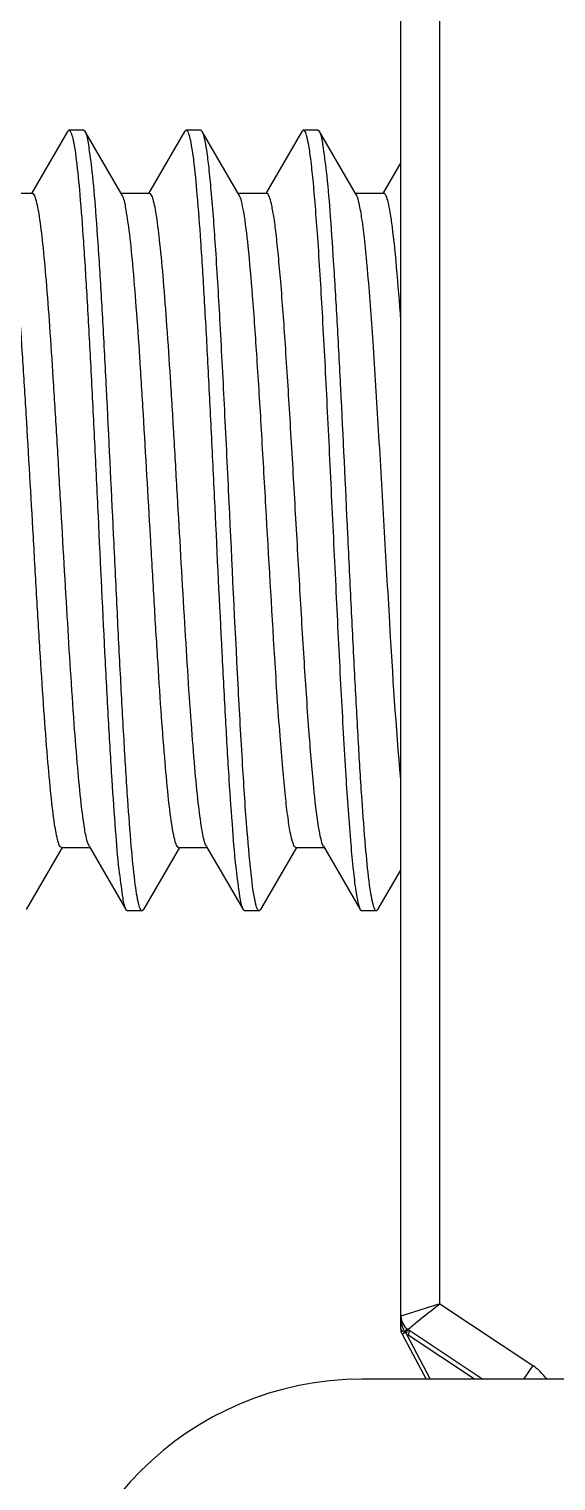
# Model space of a CAD drawing. Extents: x 4995099 to 5303443, y 4627657 to 4889583.
# Drawn here: x 5050348.4 to 5050423.5, y 4765262.2 to 4765469.1 of the extents above; entities that cross this region are included whole.
import ezdxf

# ---------------------------------------------------------------- set-up
doc = ezdxf.new("R2010")
doc.units = 0
doc.header["$LTSCALE"] = 1000
doc.header["$MEASUREMENT"] = 0
doc.layers.get('0').update_dxf_attribs({"color": 4, "linetype": 'CONTINUOUS'})

msp = doc.modelspace()

# ---------------------------------------------------------------- linework, layer by layer
at = {"linetype": 'Continuous'}
for p, q in [((5050401.39, 4765283.88), (5050401.39, 4765512.39)), ((5050406.95, 4765287.45), (5050406.95, 4765510.61)), ((5050353.9, 4765454.45), (5050348.79, 4765445.63)), ((5050353.9, 4765454.45), (5050354.12, 4765454.64)), ((5050356.21, 4765454.64), (5050354.12, 4765454.64)), ((5050356.21, 4765454.64), (5050354.12, 4765454.64)), ((5050354.12, 4765454.64), (5050354.15, 4765454.63)), ((5050356.43, 4765454.45), (5050356.21, 4765454.64)), ((5050361.69, 4765445.4), (5050356.43, 4765454.45)), ((5050370.58, 4765454.45), (5050365.47, 4765445.63)), ((5050370.58, 4765454.45), (5050370.8, 4765454.64)), ((5050372.89, 4765454.64), (5050370.8, 4765454.64)), ((5050372.89, 4765454.64), (5050370.8, 4765454.64)), ((5050370.8, 4765454.64), (5050370.83, 4765454.63)), ((5050373.11, 4765454.45), (5050372.89, 4765454.64)), ((5050378.37, 4765445.4), (5050373.11, 4765454.45)), ((5050387.26, 4765454.45), (5050382.15, 4765445.63)), ((5050387.26, 4765454.45), (5050387.48, 4765454.64)), ((5050389.57, 4765454.64), (5050387.48, 4765454.64)), ((5050389.57, 4765454.64), (5050387.48, 4765454.64)), ((5050387.48, 4765454.64), (5050387.51, 4765454.63)), ((5050389.79, 4765454.45), (5050389.57, 4765454.64)), ((5050395.05, 4765445.4), (5050389.79, 4765454.45)), ((5050401.39, 4765450.03), (5050398.83, 4765445.63)), ((5050348.92, 4765445.63), (5050344.88, 4765445.63)), ((5050365.6, 4765445.63), (5050361.56, 4765445.63)), ((5050382.28, 4765445.63), (5050378.24, 4765445.63)), ((5050398.96, 4765445.63), (5050394.92, 4765445.63)), ((5050348.08, 4765343.61), (5050353.22, 4765352.43)), ((5050353.09, 4765352.43), (5050357.13, 4765352.43)), ((5050357, 4765352.65), (5050356.85, 4765352.97)), ((5050357, 4765352.65), (5050362.24, 4765343.61)), ((5050364.77, 4765343.61), (5050369.9, 4765352.43)), ((5050369.77, 4765352.43), (5050373.81, 4765352.43)), ((5050373.68, 4765352.65), (5050373.53, 4765352.98)), ((5050373.68, 4765352.65), (5050378.92, 4765343.61)), ((5050381.45, 4765343.61), (5050386.58, 4765352.43)), ((5050386.45, 4765352.43), (5050390.49, 4765352.43)), ((5050390.36, 4765352.65), (5050395.61, 4765343.61)), ((5050398.13, 4765343.61), (5050401.39, 4765349.2)), ((5050362.24, 4765343.61), (5050362.46, 4765343.42)), ((5050364.55, 4765343.42), (5050362.46, 4765343.42)), ((5050364.55, 4765343.42), (5050362.46, 4765343.42)), ((5050364.55, 4765343.42), (5050364.52, 4765343.42)), ((5050364.77, 4765343.61), (5050364.55, 4765343.42)), ((5050378.92, 4765343.61), (5050379.14, 4765343.42)), ((5050381.23, 4765343.42), (5050379.14, 4765343.42)), ((5050381.23, 4765343.42), (5050379.14, 4765343.42)), ((5050381.45, 4765343.61), (5050381.23, 4765343.42)), ((5050395.61, 4765343.61), (5050395.82, 4765343.42)), ((5050397.91, 4765343.42), (5050395.82, 4765343.42)), ((5050397.91, 4765343.42), (5050395.82, 4765343.42)), ((5050397.91, 4765343.42), (5050397.88, 4765343.42)), ((5050398.13, 4765343.61), (5050397.91, 4765343.42)), ((5050406.95, 4765287.45), (5050401.39, 4765285.66)), ((5050406.95, 4765287.45), (5050420.16, 4765278.64)), ((5050401.58, 4765283.1), (5050402.02, 4765283.33)), ((5050401.58, 4765283.1), (5050404.97, 4765276.69)), ((5050401.74, 4765283.47), (5050401.84, 4765283.43)), ((5050401.84, 4765283.43), (5050401.98, 4765283.37)), ((5050402.1, 4765283.67), (5050401.98, 4765283.37)), ((5050402.02, 4765283.33), (5050401.98, 4765283.37)), ((5050402.15, 4765283.64), (5050402.02, 4765283.33)), ((5050402.14, 4765283.19), (5050402.02, 4765283.33)), ((5050402.26, 4765283.52), (5050402.14, 4765283.19)), ((5050402.14, 4765283.19), (5050405.58, 4765276.69)), ((5050402.38, 4765283.81), (5050413.06, 4765276.69)), ((5050402.53, 4765283.34), (5050402.45, 4765282.96)), ((5050411.86, 4765276.69), (5050402.45, 4765282.96)), ((5050420.16, 4765278.64), (5050418.86, 4765276.69)), ((5050429.19, 4765276.69), (5050395.83, 4765276.69))]:
    msp.add_line(p, q, dxfattribs=at)
for centre, radius, start, end in [((5050403.61, 4765285.66), 2.22, 180, 236.3099), ((5050402.19, 4765284.39), 1.02, 235.7183, 238.8208), ((5050402.3, 4765284.58), 1.24, 238.8616, 242.9131), ((5050405.25, 4765285.34), 3.82, 200.3577, 204.6837), ((5050404.9, 4765285.18), 3.43, 204.7071, 208.0118), ((5050404.64, 4765285.04), 3.14, 208.005, 212.0404), ((5050404.6, 4765286.18), 3.88, 230.5794, 236.3228), ((5050415.84, 4765272.16), 7.79, 35.8765, 56.3099), ((5050395.83, 4765232.2), 44.49, 90, 180)]:
    msp.add_arc(centre, radius, start, end, dxfattribs=at)
for points, knots in [([(5050354.15, 4765454.63), (5050354.28, 4765454.6), (5050354.49, 4765454.15), (5050354.7, 4765453.37), (5050354.95, 4765452.03), (5050355.31, 4765449.37), (5050355.73, 4765444.89), (5050356.22, 4765438.34), (5050356.71, 4765430.36), (5050357.2, 4765421.25), (5050357.7, 4765411.34), (5050358.36, 4765397.56), (5050359, 4765383.94), (5050359.68, 4765370.97), (5050360.17, 4765362.53), (5050360.67, 4765355.43), (5050361.11, 4765349.86), (5050361.64, 4765346.14), (5050361.92, 4765344.17), (5050362.24, 4765343.61)], [0, 0, 0, 0, 0.003611, 0.011258, 0.023209, 0.039422, 0.084107, 0.143792, 0.216356, 0.299194, 0.389317, 0.483473, 0.670291, 0.756211, 0.832929, 0.897688, 0.948175, 0.982622, 1, 1, 1, 1]), ([(5050364.52, 4765343.42), (5050364.39, 4765343.45), (5050364.18, 4765343.9), (5050363.97, 4765344.68), (5050363.72, 4765346.02), (5050363.36, 4765348.68), (5050362.93, 4765353.16), (5050362.45, 4765359.71), (5050361.96, 4765367.69), (5050361.46, 4765376.8), (5050360.97, 4765386.72), (5050360.31, 4765400.5), (5050359.66, 4765414.12), (5050358.98, 4765427.09), (5050358.49, 4765435.53), (5050357.99, 4765442.64), (5050357.55, 4765448.2), (5050357.02, 4765451.92), (5050356.75, 4765453.89), (5050356.43, 4765454.45)], [0, 0, 0, 0, 0.003604, 0.011244, 0.023189, 0.039398, 0.084082, 0.143773, 0.216344, 0.299191, 0.38933, 0.483504, 0.670341, 0.756264, 0.832985, 0.897741, 0.948217, 0.982646, 1, 1, 1, 1]), ([(5050370.83, 4765454.63), (5050370.96, 4765454.6), (5050371.17, 4765454.15), (5050371.38, 4765453.37), (5050371.63, 4765452.03), (5050371.99, 4765449.37), (5050372.42, 4765444.89), (5050372.9, 4765438.34), (5050373.39, 4765430.36), (5050373.89, 4765421.25), (5050374.38, 4765411.34), (5050375.04, 4765397.56), (5050375.69, 4765383.94), (5050376.37, 4765370.97), (5050376.85, 4765362.53), (5050377.36, 4765355.43), (5050377.8, 4765349.86), (5050378.33, 4765346.14), (5050378.6, 4765344.17), (5050378.92, 4765343.61)], [0, 0, 0, 0, 0.003611, 0.011257, 0.023207, 0.039418, 0.084101, 0.143787, 0.21635, 0.299185, 0.389306, 0.483463, 0.670281, 0.756199, 0.832917, 0.897679, 0.948171, 0.982621, 1, 1, 1, 1]), ([(5050378.21, 4765375.67), (5050377.76, 4765384.33), (5050377.14, 4765397.36), (5050376.32, 4765414.48), (5050375.7, 4765426.49), (5050375.09, 4765436.91), (5050374.56, 4765444.34), (5050374.1, 4765449.04), (5050373.8, 4765451.53), (5050373.5, 4765453.25), (5050373.28, 4765454.16), (5050373.11, 4765454.45)], [0, 0, 0, 0, 0.329141, 0.495694, 0.6508, 0.785583, 0.892349, 0.93326, 0.965064, 0.987355, 1, 1, 1, 1]), ([(5050387.51, 4765454.63), (5050387.71, 4765454.59), (5050387.95, 4765453.79), (5050388.25, 4765452.55), (5050388.55, 4765450.28), (5050388.87, 4765447.33), (5050389.19, 4765443.59), (5050389.66, 4765437.31), (5050390.21, 4765428.1), (5050390.85, 4765415.84), (5050391.49, 4765402.55), (5050392.13, 4765389.04), (5050392.57, 4765380.06), (5050392.8, 4765375.67)], [0, 0, 0, 0, 0.007665, 0.025364, 0.053379, 0.091388, 0.138842, 0.195022, 0.330009, 0.488072, 0.659495, 0.833705, 1, 1, 1, 1]), ([(5050397.88, 4765343.42), (5050397.75, 4765343.45), (5050397.55, 4765343.9), (5050397.33, 4765344.68), (5050397.09, 4765346.02), (5050396.72, 4765348.68), (5050396.3, 4765353.16), (5050395.81, 4765359.71), (5050395.32, 4765367.69), (5050394.83, 4765376.8), (5050394.33, 4765386.72), (5050393.67, 4765400.5), (5050393.03, 4765414.12), (5050392.35, 4765427.09), (5050391.86, 4765435.53), (5050391.36, 4765442.64), (5050390.92, 4765448.2), (5050390.39, 4765451.92), (5050390.11, 4765453.89), (5050389.79, 4765454.45)], [0, 0, 0, 0, 0.003605, 0.011247, 0.023192, 0.039401, 0.084084, 0.143773, 0.216344, 0.299192, 0.389326, 0.483496, 0.670337, 0.756261, 0.832979, 0.897736, 0.948215, 0.982646, 1, 1, 1, 1]), ([(5050353.09, 4765352.43), (5050352.98, 4765352.43), (5050352.73, 4765352.75), (5050352.4, 4765353.83), (5050351.96, 4765356.29), (5050351.51, 4765360.27), (5050351.02, 4765365.68), (5050350.53, 4765372.29), (5050350.03, 4765379.86), (5050349.54, 4765388.12), (5050348.88, 4765399.64), (5050348.24, 4765411.06), (5050347.56, 4765421.97), (5050347.07, 4765429.11), (5050346.57, 4765435.15), (5050346.12, 4765439.92), (5050345.61, 4765443.17), (5050345.3, 4765444.89), (5050345.01, 4765445.4)], [0, 0, 0, 0, 0.003516, 0.010771, 0.037949, 0.081609, 0.140308, 0.211978, 0.294061, 0.383613, 0.477416, 0.664254, 0.750571, 0.827952, 0.893624, 0.945254, 0.981055, 1, 1, 1, 1]), ([(5050356.85, 4765352.97), (5050356.6, 4765353.64), (5050356.26, 4765355.58), (5050355.78, 4765359.18), (5050355.32, 4765364.18), (5050354.63, 4765373.06), (5050353.83, 4765385.99), (5050353.05, 4765399.69), (5050352.4, 4765411), (5050351.91, 4765419.06), (5050351.43, 4765426.41), (5050350.95, 4765432.81), (5050350.47, 4765438.06), (5050350.02, 4765441.9), (5050349.59, 4765444.28), (5050349.26, 4765445.32), (5050349.02, 4765445.63), (5050348.92, 4765445.63)], [0, 0, 0, 0, 0.023312, 0.06278, 0.117199, 0.184734, 0.349474, 0.534403, 0.626505, 0.71409, 0.794123, 0.863837, 0.92083, 0.96317, 0.989516, 0.99656, 1, 1, 1, 1]), ([(5050369.77, 4765352.43), (5050369.66, 4765352.43), (5050369.42, 4765352.75), (5050369.09, 4765353.83), (5050368.64, 4765356.29), (5050368.19, 4765360.27), (5050367.7, 4765365.68), (5050367.21, 4765372.29), (5050366.72, 4765379.86), (5050366.22, 4765388.12), (5050365.56, 4765399.64), (5050364.92, 4765411.06), (5050364.24, 4765421.97), (5050363.75, 4765429.11), (5050363.26, 4765435.15), (5050362.8, 4765439.92), (5050362.29, 4765443.17), (5050361.99, 4765444.89), (5050361.69, 4765445.4)], [0, 0, 0, 0, 0.003516, 0.010771, 0.037949, 0.081609, 0.140308, 0.211978, 0.294061, 0.383613, 0.477416, 0.664254, 0.750572, 0.827952, 0.893624, 0.945254, 0.981055, 1, 1, 1, 1]), ([(5050373.53, 4765352.98), (5050373.28, 4765353.66), (5050372.94, 4765355.61), (5050372.46, 4765359.22), (5050372, 4765364.22), (5050371.3, 4765373.1), (5050370.51, 4765386.04), (5050369.73, 4765399.74), (5050369.08, 4765411.04), (5050368.6, 4765419.08), (5050368.11, 4765426.43), (5050367.63, 4765432.83), (5050367.15, 4765438.07), (5050366.7, 4765441.91), (5050366.27, 4765444.28), (5050365.94, 4765445.32), (5050365.71, 4765445.63), (5050365.6, 4765445.63)], [0, 0, 0, 0, 0.02345, 0.063033, 0.11754, 0.185131, 0.349903, 0.534772, 0.62682, 0.714344, 0.794313, 0.863966, 0.920906, 0.963205, 0.989525, 0.996562, 1, 1, 1, 1]), ([(5050383.43, 4765379.45), (5050382.98, 4765386.65), (5050382.37, 4765397.48), (5050381.56, 4765411.72), (5050380.94, 4765421.73), (5050380.34, 4765430.47), (5050379.73, 4765437.41), (5050379.23, 4765441.92), (5050378.75, 4765444.33), (5050378.53, 4765445.14), (5050378.37, 4765445.4)], [0, 0, 0, 0, 0.326529, 0.491938, 0.646319, 0.780991, 0.888404, 0.962618, 0.986009, 1, 1, 1, 1]), ([(5050387.6, 4765379.45), (5050387.37, 4765383.15), (5050386.92, 4765390.72), (5050386.28, 4765402.11), (5050385.63, 4765413.3), (5050384.99, 4765423.6), (5050384.44, 4765431.33), (5050383.97, 4765436.59), (5050383.65, 4765439.7), (5050383.34, 4765442.14), (5050383, 4765443.99), (5050382.75, 4765445), (5050382.45, 4765445.63), (5050382.28, 4765445.63)], [0, 0, 0, 0, 0.167056, 0.342036, 0.51408, 0.67247, 0.807366, 0.863327, 0.910435, 0.947987, 0.975456, 0.992576, 1, 1, 1, 1]), ([(5050401.39, 4765362.18), (5050400.69, 4765369.62), (5050399.97, 4765381.64), (5050399.01, 4765398.23), (5050398.25, 4765411.55), (5050397.5, 4765423.76), (5050396.85, 4765432.75), (5050396.29, 4765438.58), (5050395.92, 4765441.72), (5050395.53, 4765443.89), (5050395.26, 4765445.04), (5050395.05, 4765445.4)], [0, 0, 0, 0, 0.268555, 0.432232, 0.596778, 0.747731, 0.871839, 0.920321, 0.958291, 0.984973, 1, 1, 1, 1]), ([(5050401.39, 4765427.55), (5050401.2, 4765430.09), (5050400.86, 4765434.52), (5050400.35, 4765439.67), (5050399.92, 4765442.73), (5050399.62, 4765444.27), (5050399.39, 4765445.12), (5050399.11, 4765445.63), (5050398.96, 4765445.63)], [0, 0, 0, 0, 0.41482, 0.72823, 0.841797, 0.924784, 0.976685, 1, 1, 1, 1]), ([(5050386.45, 4765352.43), (5050386.25, 4765352.43), (5050385.92, 4765353.26), (5050385.63, 4765354.52), (5050385.26, 4765356.91), (5050384.91, 4765360.01), (5050384.53, 4765363.95), (5050384.01, 4765370.51), (5050383.66, 4765375.76), (5050383.43, 4765379.45)], [0, 0, 0, 0, 0.022065, 0.075173, 0.160602, 0.277059, 0.422357, 0.593607, 1, 1, 1, 1]), ([(5050390.36, 4765352.65), (5050390.19, 4765352.95), (5050389.94, 4765353.88), (5050389.42, 4765356.66), (5050388.88, 4765361.89), (5050388.22, 4765369.91), (5050387.82, 4765376.05), (5050387.6, 4765379.45)], [0, 0, 0, 0, 0.038609, 0.10461, 0.31585, 0.620996, 1, 1, 1, 1]), ([(5050380.8, 4765344.15), (5050380.44, 4765345.37), (5050380.03, 4765348.94), (5050379.39, 4765355.6), (5050378.8, 4765364.86), (5050378.41, 4765371.84), (5050378.21, 4765375.67)], [0, 0, 0, 0, 0.121434, 0.337609, 0.636283, 1, 1, 1, 1]), ([(5050392.8, 4765375.67), (5050393.02, 4765371.55), (5050393.43, 4765364.14), (5050394.01, 4765355.47), (5050394.52, 4765349.94), (5050394.84, 4765347.01), (5050395.18, 4765345), (5050395.42, 4765343.94), (5050395.61, 4765343.61)], [0, 0, 0, 0, 0.383711, 0.690971, 0.809132, 0.900843, 0.964663, 1, 1, 1, 1]), ([(5050381.23, 4765343.42), (5050381.19, 4765343.42), (5050380.92, 4765343.58), (5050380.87, 4765343.9), (5050380.8, 4765344.15)], [0, 0, 0, 0, 0.133974, 1, 1, 1, 1]), ([(5050402.38, 4765283.81), (5050402.87, 4765284.13), (5050404.32, 4765285.44), (5050405.88, 4765286.6), (5050406.95, 4765287.45)], [0, 0, 0, 0, 0.301655, 1, 1, 1, 1]), ([(5050401.41, 4765283.61), (5050401.41, 4765283.65), (5050401.42, 4765283.73), (5050401.44, 4765283.81), (5050401.46, 4765283.84)], [0, 0, 0, 0, 0.48312, 1, 1, 1, 1]), ([(5050402.11, 4765284.02), (5050402.18, 4765283.96), (5050402.19, 4765283.8), (5050402.16, 4765283.68), (5050402.15, 4765283.64)], [0, 0, 0, 0, 0.668538, 1, 1, 1, 1]), ([(5050402.2, 4765283.94), (5050402.22, 4765283.93), (5050402.26, 4765283.88), (5050402.27, 4765283.82), (5050402.28, 4765283.78)], [0, 0, 0, 0, 0.464051, 1, 1, 1, 1]), ([(5050402.28, 4765283.78), (5050402.28, 4765283.74), (5050402.28, 4765283.66), (5050402.27, 4765283.57), (5050402.26, 4765283.52)], [0, 0, 0, 0, 0.453877, 1, 1, 1, 1])]:
    msp.add_open_spline(points, degree=3, knots=knots, dxfattribs=at)
for points in [[(5050401.46, 4765284.78), (5050401.41, 4765285.07), (5050401.39, 4765285.37), (5050401.39, 4765285.66)], [(5050401.39, 4765283.88), (5050401.39, 4765283.75), (5050401.5, 4765283.62), (5050401.61, 4765283.55)], [(5050401.58, 4765283.1), (5050401.5, 4765283.26), (5050401.41, 4765283.43), (5050401.41, 4765283.61)], [(5050401.67, 4765284.01), (5050401.58, 4765284.26), (5050401.51, 4765284.52), (5050401.46, 4765284.78)], [(5050402.06, 4765284.06), (5050402.16, 4765283.97), (5050402.14, 4765283.8), (5050402.1, 4765283.67)], [(5050402.5, 4765283.63), (5050402.53, 4765283.54), (5050402.54, 4765283.44), (5050402.53, 4765283.34)]]:
    msp.add_open_spline(points, degree=3, dxfattribs=at)

doc.saveas('drawing.dxf')
